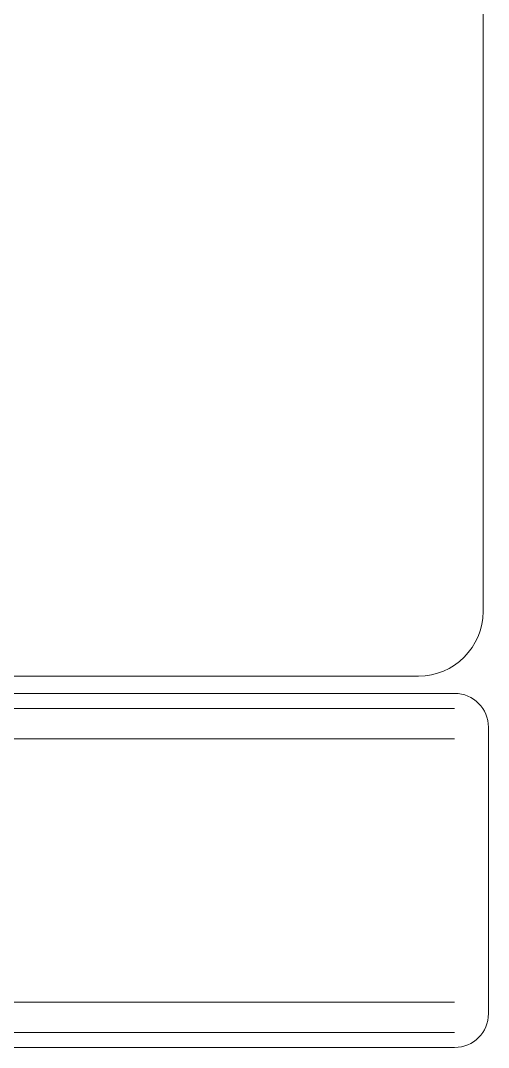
# Model space of a CAD drawing. Extents: x -234346 to 58427, y -132654 to -82394.
# Drawn here: x -132688.4 to -132505.2, y -110772.4 to -110370.3 of the extents above; entities that cross this region are included whole.
import ezdxf

# ---------------------------------------------------------------- set-up
doc = ezdxf.new("R2010")
doc.units = 0
doc.header["$LTSCALE"] = 8
doc.layers.add('72_EGR_EQP_TAG', color=9, linetype='Continuous', lineweight=5)
doc.layers.add('LOADING', color=9, linetype='Continuous', lineweight=5)

# ---------------------------------------------------------------- blocks, each defined once
blk = doc.blocks.new('GF21008-P')
at = {"layer": 'LOADING'}
for p, q in [((0.68432, -0.20374), (0.79645, -0.20374)), ((0.02235, -0.20585), (0.63897, -0.20585)), ((0.67107, -0.77123), (0.67107, -0.21699)), ((0.67698, -0.77123), (0.67698, -0.21699)), ((0.6888, -0.77123), (0.6888, -0.21699)), ((0.79197, -0.76339), (0.79197, -0.21699)), ((0.80379, -0.76339), (0.80379, -0.21699)), ((0.8097, -0.76339), (0.8097, -0.21699)), ((0.66431, -0.74126), (0.66431, -0.23119))]:
    blk.add_line(p, q, dxfattribs=at)
for centre, radius, start, end in [((0.68432, -0.21699), 0.01325, 90, 180), ((0.79645, -0.21699), 0.01325, 0, 90), ((0.63897, -0.23119), 0.02534, 0, 90)]:
    blk.add_arc(centre, radius, start, end, dxfattribs=at)
blk = doc.blocks.new('GF1')
at = {"layer": 'LOADING', "color": 9, "xscale": 1000, "yscale": 1000, "zscale": 1000, "rotation": 269.9999999999998}
blk.add_blockref('GF21008-P', (-132301.41, -109962.74, 0), dxfattribs=at)

msp = doc.modelspace()

# ---------------------------------------------------------------- block references
at = {"layer": '72_EGR_EQP_TAG'}
msp.add_blockref('GF1', (0, 0), dxfattribs=at)

doc.saveas('drawing.dxf')
